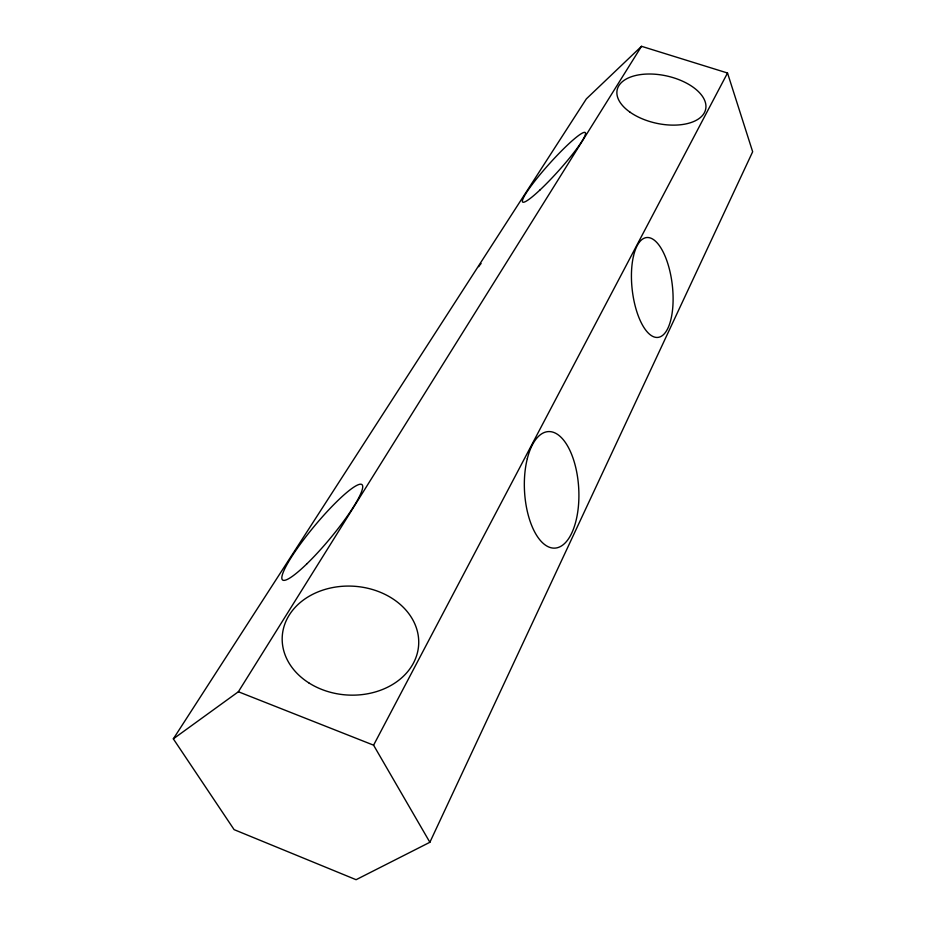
<?xml version="1.0" encoding="UTF-8"?>
<svg xmlns="http://www.w3.org/2000/svg" width="926" height="926" viewBox="0 0 926 926"><rect width="100%" height="100%" fill="white"/><g stroke="black" fill="none" stroke-linecap="round" stroke-linejoin="round"><path stroke-width="1.39" d="M429.872 842.278L752.664 151.748L727.523 73.015L641.51 46.3L586.366 98.862L173.336 738.855L234.104 829.638L356.093 879.7L429.872 842.278L373.583 745.175L238.376 691.757L173.336 738.855M373.583 745.175L727.523 73.015M238.376 691.757L641.51 46.3M478.707 266.676A47.701 23.243 83.2 0 1 481.103 263.528M539.985 189.969A46.751 5.776 -48 0 0 585.452 132.893A46.751 5.776 -48 0 0 536.443 178.984A46.751 5.776 -48 0 0 539.985 189.969M306.691 564.003A62.042 10.001 -50.2 0 0 362.355 485.074A62.042 10.001 -50.2 0 0 297.755 547.717A62.042 10.001 -50.2 0 0 306.691 564.003M633.5 256.039A50.235 20.175 83.5 0 0 653.779 336.832A50.235 20.175 83.5 0 0 669.498 269.582A50.235 20.175 83.5 0 0 633.5 256.039M629.865 112.058A45.293 24.203 12.4 0 0 704.431 112.613A45.293 24.203 12.4 0 0 649.971 74.011A45.293 24.203 12.4 0 0 629.865 112.058M527.322 458.601A58.35 27.132 86.8 0 0 553.03 548.088A58.35 27.132 86.8 0 0 574.525 462.896A58.35 27.132 86.8 0 0 527.322 458.601M308.786 682.856A68.327 54.484 3.6 0 0 418.135 649.357A68.327 54.484 3.6 0 0 324.447 589.607A68.327 54.484 3.6 0 0 308.786 682.856"/></g></svg>
